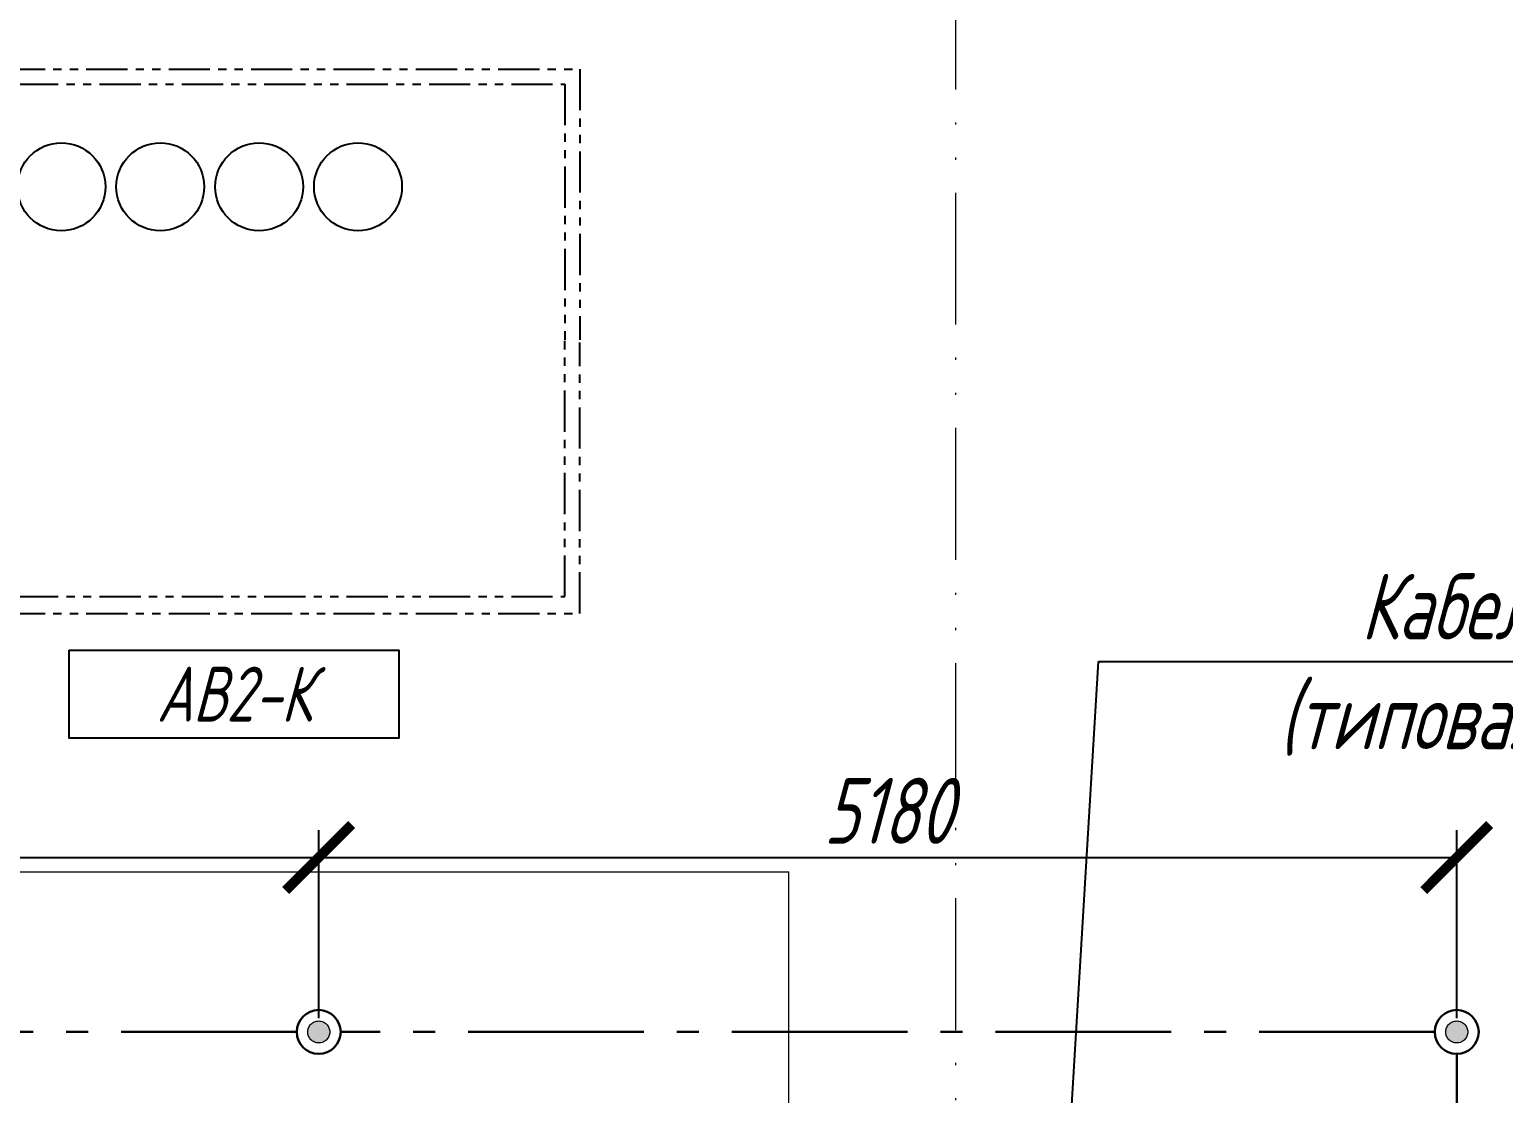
# Model space of a CAD drawing. Header units: millimetres. Extents: x -14296 to 10264, y -13087 to -5602.
# Drawn here: x -2864.5 to -2797.4, y -12610 to -12561.6 of the extents above; entities that cross this region are included whole.
import ezdxf
from ezdxf import colors
from ezdxf.entities.mleader import LeaderData, LeaderLine
from ezdxf.math import Vec2, Vec3

# ---------------------------------------------------------------- set-up
doc = ezdxf.new("R2010")
doc.units = ezdxf.units.MM
for name, pattern in [('ACAD_ISO12W100', [21, 12, -3, 0, -3, 0, -3]), ('gost6', [12, 8, -1.5, 1, -1.5]), ('PHANTOM2', [1.25, 0.625, -0.125, 0.125, -0.125, 0.125, -0.125])]:
    doc.linetypes.add(name, pattern=pattern)
doc.layers.get('Defpoints').update_dxf_attribs({"color": 33})
for name, color, linetype, lineweight in [('Заземление (Вновь)', 6, 'gost6', 15), ('Заземление (Сущ)', 6, 'gost6', 25), ('Линия выноска', 137, 'Continuous', 25), ('Размерная', 4, 'Continuous', 25), ('Рамка тонкая', 5, 'Continuous', 25), ('Строительный', 251, 'Continuous', 13), ('Текст', 7, 'Continuous', 20)]:
    doc.layers.add(name, color=color, linetype=linetype, lineweight=lineweight)
doc.layers.add('НОВЫЙ', color=7, linetype='Continuous')
doc.styles.add('gost shx', font='gost.shx', dxfattribs={"oblique": 15})
doc.styles.add('Simplex', font='simplex.shx', dxfattribs={"width": 0.7, "oblique": 15})
doc.dimstyles.new('ISO-25', dxfattribs={"dimtxt": 3, "dimasz": 2.5, "dimexe": 1.25, "dimexo": 0.625, "dimtad": 1, "dimtxsty": 'gost shx', "dimcen": 2.5, "dimclrt": 2, "dimadec": 0, "dimazin": 0, "dimtfac": 1, "dimtmove": 0, "dimatfit": 3, "dimfxl": 1, "dimarcsym": 0})

# ---------------------------------------------------------------- blocks, each defined once
blk = doc.blocks.new('_DotBlank')
at = {"color": 0, "linetype": 'ByBlock', "lineweight": -2}
blk.add_line((-0.5, 0), (-1, 0), dxfattribs=at)
blk.add_circle((0, 0), 0.5, dxfattribs=at)
blk = doc.blocks.new('_ArchTick')
at = {"color": 0, "const_width": 0.15}
blk.add_lwpolyline([(-0.5, -0.5), (0.5, 0.5)], dxfattribs=at)
blk = doc.blocks.new('*D1057')
at = {"layer": 'Defpoints', "color": 0, "lineweight": 15, "transparency": 16777216}
for p in [(-2851.309, -12599.237), (-2901.309, -12607.174), (-2851.309, -12607.174)]:
    blk.add_point(p, dxfattribs=at)
at = {"layer": 'Размерная', "color": 0, "lineweight": -2, "transparency": 16777216}
for p, q in [((-2901.309, -12606.549), (-2901.309, -12597.987)), ((-2851.309, -12606.549), (-2851.309, -12597.987)), ((-2901.309, -12599.237), (-2851.309, -12599.237))]:
    blk.add_line(p, q, dxfattribs=at)
at = {"layer": 'Размерная', "color": 0, "lineweight": -2, "transparency": 16777216, "xscale": 3, "yscale": 3, "zscale": 3, "rotation": 180}
blk.add_blockref('_ArchTick', (-2901.309, -12599.237), dxfattribs=at)
at = {"layer": 'Размерная', "color": 0, "lineweight": -2, "transparency": 16777216, "xscale": 3, "yscale": 3, "zscale": 3}
blk.add_blockref('_ArchTick', (-2851.309, -12599.237), dxfattribs=at)
at = {"layer": 'Размерная', "color": 2, "lineweight": 20, "transparency": 16777216, "insert": (-2876.309, -12597.112), "char_height": 3, "attachment_point": 5, "style": 'Simplex'}
blk.add_mtext('5000', dxfattribs=at)
blk = doc.blocks.new('*D1058')
at = {"layer": 'Defpoints', "color": 0, "lineweight": 15, "transparency": 16777216}
for p in [(-2799.509, -12599.237), (-2851.309, -12607.174), (-2799.509, -12607.174)]:
    blk.add_point(p, dxfattribs=at)
at = {"layer": 'Размерная', "color": 0, "lineweight": -2, "transparency": 16777216}
for p, q in [((-2851.309, -12606.549), (-2851.309, -12597.987)), ((-2799.509, -12606.549), (-2799.509, -12597.987)), ((-2851.309, -12599.237), (-2799.509, -12599.237))]:
    blk.add_line(p, q, dxfattribs=at)
at = {"layer": 'Размерная', "color": 0, "lineweight": -2, "transparency": 16777216, "xscale": 3, "yscale": 3, "zscale": 3, "rotation": 180}
blk.add_blockref('_ArchTick', (-2851.309, -12599.237), dxfattribs=at)
at = {"layer": 'Размерная', "color": 0, "lineweight": -2, "transparency": 16777216, "xscale": 3, "yscale": 3, "zscale": 3}
blk.add_blockref('_ArchTick', (-2799.509, -12599.237), dxfattribs=at)
at = {"layer": 'Размерная', "color": 2, "lineweight": 20, "transparency": 16777216, "insert": (-2825.409, -12597.112), "char_height": 3, "attachment_point": 5, "style": 'Simplex'}
blk.add_mtext('5180', dxfattribs=at)

msp = doc.modelspace()

# ---------------------------------------------------------------- hatches: boundary and pattern name
at = {"layer": 'Заземление (Вновь)'}
for points in [[(-2850.80898, -12607.17393, 1), (-2851.80898, -12607.17393, 1)], [(-2799.00898, -12607.17393, 1), (-2800.00898, -12607.17393, 1)]]:
    msp.add_hatch(color=256, dxfattribs=at).paths.add_polyline_path(points)

# ---------------------------------------------------------------- linework, layer by layer
at = {"color": 3, "linetype": 'PHANTOM2', "ltscale": 3}
for p, q in [((-2876.89021, -12563.35256), (-2839.42516, -12563.35256)), ((-2839.42516, -12563.35256), (-2839.42516, -12575.6815)), ((-2876.28929, -12564.03886), (-2840.11192, -12564.03886)), ((-2840.11192, -12564.03886), (-2840.11192, -12575.6815)), ((-2840.11192, -12587.35957), (-2840.11192, -12575.71693)), ((-2839.42516, -12588.12935), (-2839.42516, -12575.80041)), ((-2876.28929, -12587.35957), (-2840.11192, -12587.35957)), ((-2876.89021, -12588.12935), (-2839.42516, -12588.12935))]:
    msp.add_line(p, q, dxfattribs=at)
at = {"layer": 'Заземление (Вновь)'}
for centre in [(-2851.30898, -12607.17393), (-2799.50898, -12607.17393)]:
    msp.add_circle(centre, 0.5, dxfattribs=at)
at = {"layer": 'Заземление (Сущ)', "lineweight": 30}
for p, q in [((-2852.30898, -12607.17393), (-2900.30898, -12607.17393)), ((-2800.50898, -12607.17393), (-2850.30898, -12607.17393)), ((-2799.50898, -12662.57393), (-2799.50898, -12608.17393))]:
    msp.add_line(p, q, dxfattribs=at)
at = {"layer": 'Заземление (Сущ)', "linetype": 'ByBlock', "lineweight": 30}
for centre in [(-2851.30898, -12607.17393), (-2799.50898, -12607.17393), (-2799.50898, -12607.17393)]:
    msp.add_circle(centre, 1, dxfattribs=at)
at = {"layer": 'НОВЫЙ', "color": 3}
for centre in [(-2863.02313, -12568.71249), (-2858.52313, -12568.71249), (-2854.02313, -12568.71249), (-2849.52313, -12568.71249)]:
    msp.add_circle(centre, 2, dxfattribs=at)
at = {"layer": 'Рамка тонкая'}
msp.add_lwpolyline([(-2862.66407, -12589.80324), (-2847.66407, -12589.80324), (-2847.66407, -12593.80324), (-2862.66407, -12593.80324)], close=True, dxfattribs=at)
at = {"layer": 'Строительный', "linetype": 'ACAD_ISO12W100', "ltscale": 0.5}
msp.add_line((-2822.32898, -12536.88466), (-2822.32898, -12627.17393), dxfattribs=at)
at = {"layer": 'Строительный'}
for p in [(-2874.32898, -12599.88466), (-2829.90898, -12627.17393)]:
    msp.add_line(p, (-2829.90898, -12599.88466), dxfattribs=at)

# ---------------------------------------------------------------- texts
at = {"layer": 'Текст', "insert": (-2855.16407, -12591.80324), "char_height": 2.5, "width": 15, "attachment_point": 5, "style": 'Simplex'}
msp.add_mtext('АВ2-К', dxfattribs=at)

# ---------------------------------------------------------------- dimensions: what is measured, and where the dimension line sits
at = {"layer": 'Размерная', "lineweight": 20}
for base, p1, p2, picture, middle in [((-2851.30898, -12599.23732), (-2901.30898, -12607.17393), (-2851.30898, -12607.17393), '*D1057', (-2876.30898, -12597.11232)), ((-2799.50898, -12599.23732), (-2851.30898, -12607.17393), (-2799.50898, -12607.17393), '*D1058', (-2825.40898, -12597.11232))]:
    dim = msp.add_linear_dim(base=base, p1=p1, p2=p2, dimstyle='ISO-25', override={"dimasz": 3, "dimlfac": 100, "dimrnd": 10, "dimtxsty": 'Simplex', "dimblk1": 'ArchTick', "dimblk2": 'ArchTick', "dimsah": 1}, dxfattribs=at)
    dim.commit()
    dim.dimension.update_dxf_attribs({"geometry": picture, "text_midpoint": middle})

# ---------------------------------------------------------------- leaders
at = {"layer": 'Линия выноска'}
ml = msp.add_multileader_mtext('Standard', dxfattribs=at)
ml.set_content('Кабельные проходы\\P(типовая серия 3.402-24)', color=2, style='Simplex')
ml.set_leader_properties()
ml.set_arrow_properties(name='DOTBLANK')
ml.build(insert=Vec2(0, 0))
ml.multileader.update_dxf_attribs({"text_left_attachment_type": 6, "text_right_attachment_type": 6, "dogleg_length": 1, "arrow_head_size": 5})
ctx = ml.context
ctx.base_point, ctx.char_height, ctx.arrow_head_size, ctx.plane_origin = Vec3(-2814.81936, -12590.30866), 3, 5, Vec3(-2850.99613, -12527.05791)
ctx.left_attachment, ctx.right_attachment, ctx.text_align_type = 6, 6, 1
notes = []
notes.append((ctx, [(1, (1, 1, 0), (-2815.81936, -12590.30866), (1, 0), 1, [(1, [(-2820.70898, -12651.88466), (-2820.70898, -12671.41895)], 0, [])])]))
ctx.mtext.insert, ctx.mtext.alignment, ctx.mtext.flow_direction = Vec3(-2790.40141, -12586.30866), 2, 5
for ctx, leaders in notes:
    for number, flags, end, landing, length, lines in leaders:
        leader = LeaderData()
        leader.index, (leader.has_last_leader_line, leader.has_dogleg_vector, leader.attachment_direction) = number, flags
        leader.last_leader_point, leader.dogleg_vector, leader.dogleg_length = Vec3(end), Vec3(landing), length
        for number, points, colour, breaks in lines:
            line = LeaderLine()
            line.index, line.vertices, line.color, line.breaks = number, Vec3.list(points), colors.encode_raw_color(colour), breaks
            leader.lines.append(line)
        ctx.leaders.append(leader)

doc.saveas('drawing.dxf')
